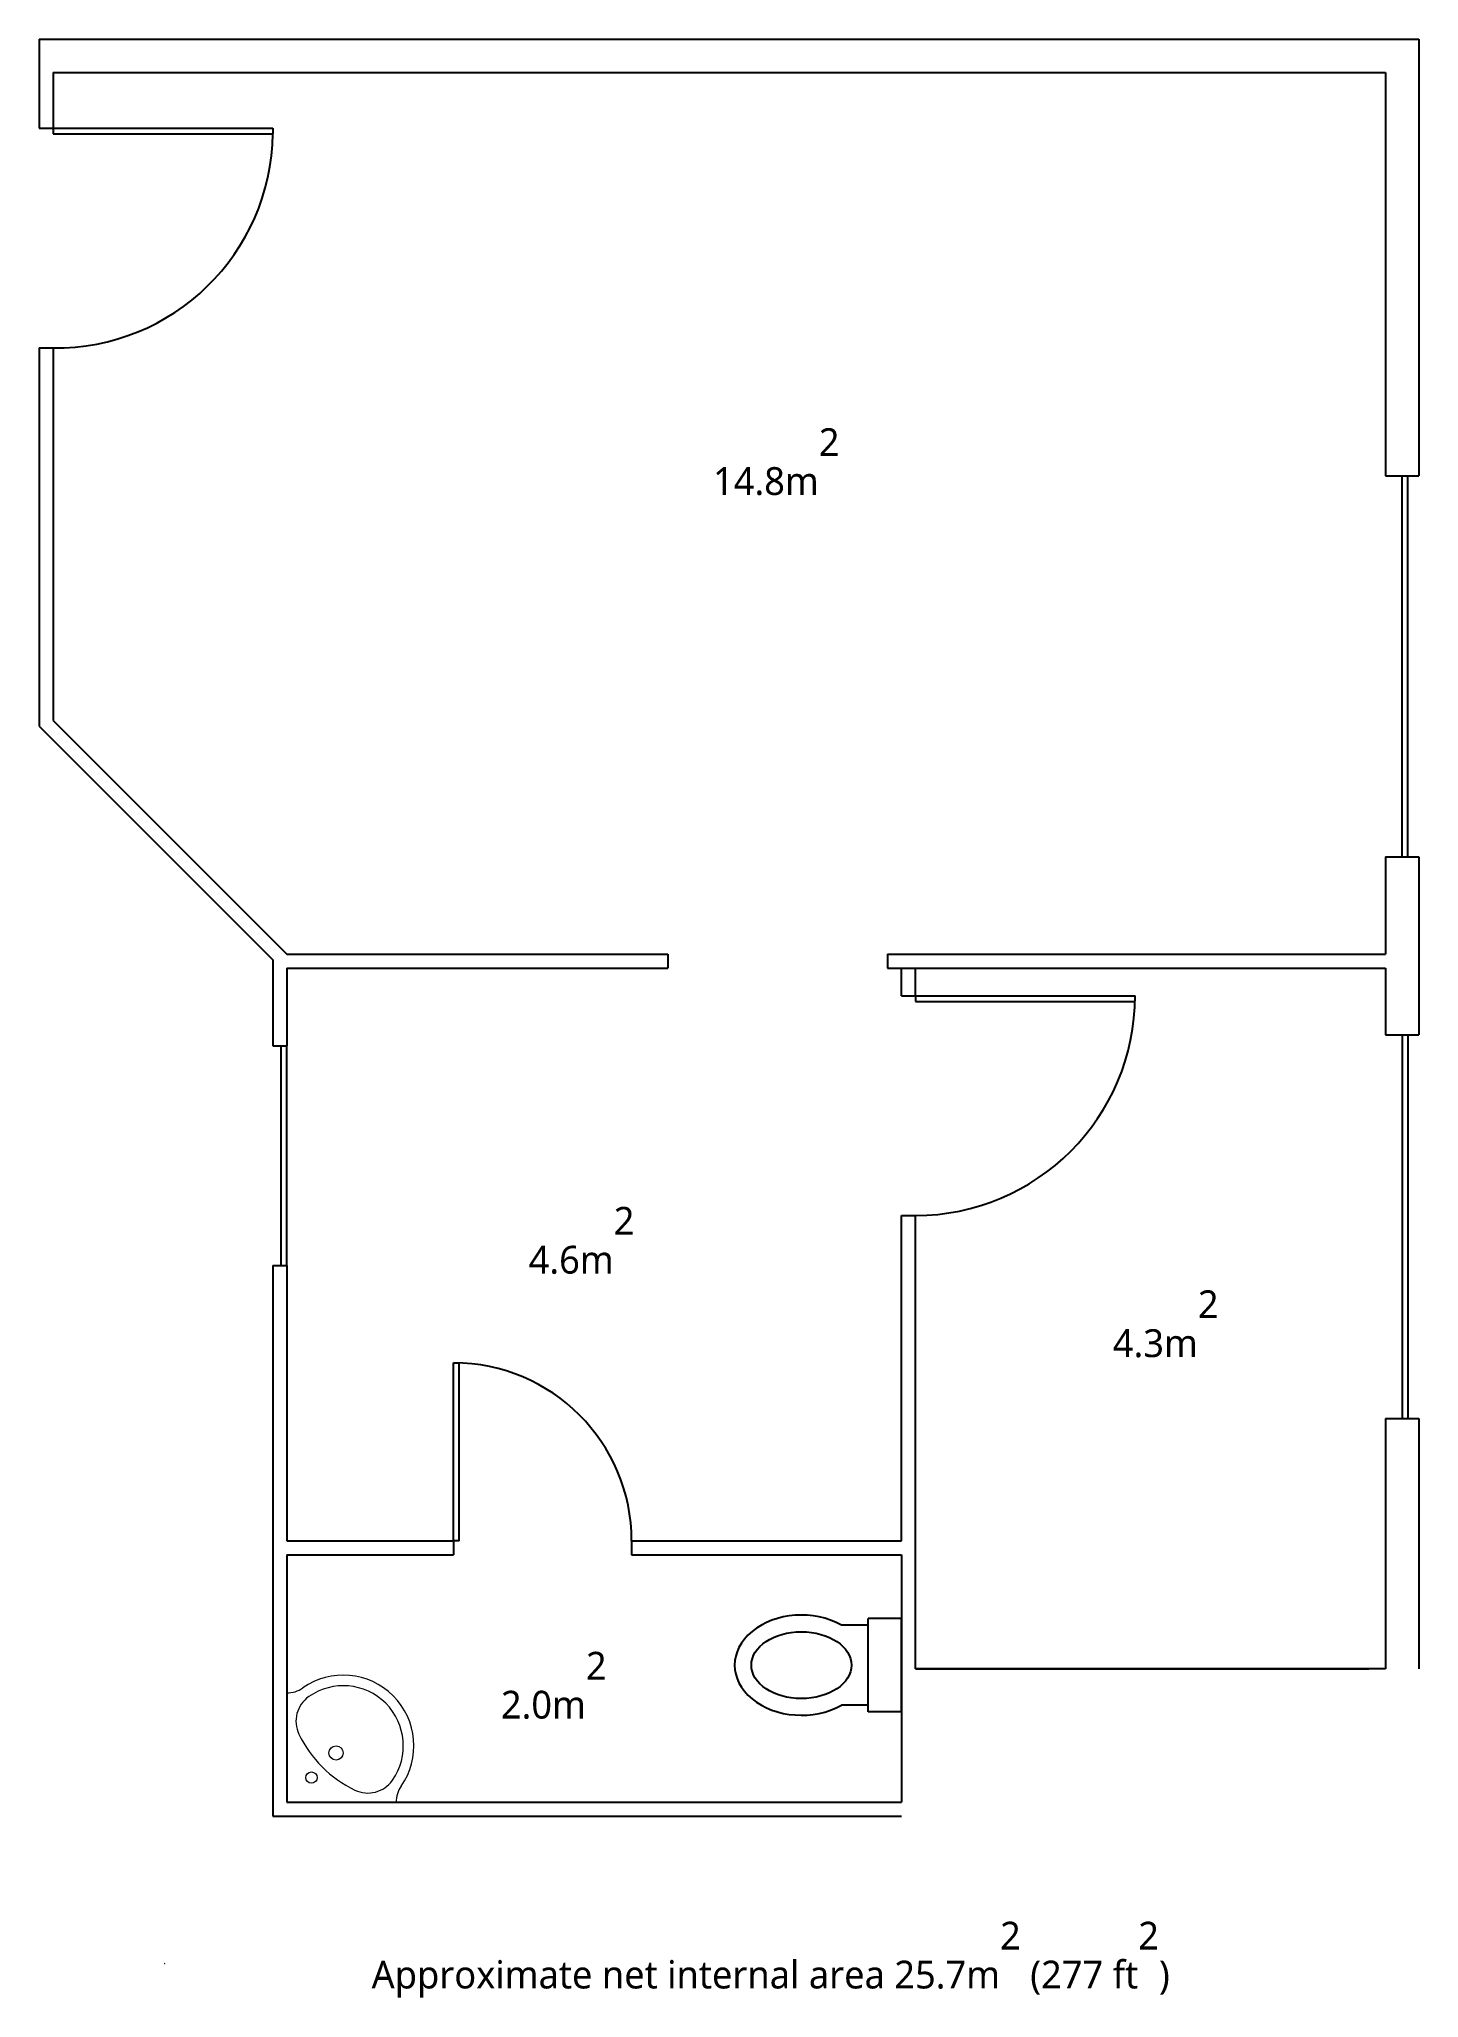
# Model space of a CAD drawing. Header units: millimetres. Extents: x -50 to 4910, y -6923 to 120.
import ezdxf

# ---------------------------------------------------------------- set-up
doc = ezdxf.new("R2010")
doc.units = ezdxf.units.MM
doc.layers.get('0').update_dxf_attribs({"lineweight": 25, "true_color": 0xffffff})
for name, color, linetype, lineweight, true_color in [('Dimensions', 253, 'Continuous', 25, 0xa0a0a4), ('Fixtures', 178, 'Continuous', 25, 0x000000), ('obj-v', 7, 'Continuous', 18, 0xffffff)]:
    doc.layers.add(name, color=color, linetype=linetype, lineweight=lineweight, true_color=true_color)
doc.styles.add('textstyle11', font='')
doc.styles.add('textstyle12', font='')
doc.styles.add('textstyle13', font='')
doc.styles.add('textstyle14', font='standard')
doc.styles.add('textstyle15', font='')
doc.styles.add('textstyle16', font='')
doc.styles.get('textstyle11').set_extended_font_data('Open Sans')
doc.styles.get('textstyle12').set_extended_font_data('Open Sans')
doc.styles.get('textstyle13').set_extended_font_data('Open Sans')
doc.styles.get('textstyle15').set_extended_font_data('Open Sans')
doc.styles.get('textstyle16').set_extended_font_data('Open Sans')

# ---------------------------------------------------------------- blocks, each defined once
blk = doc.blocks.new('toilet')
for p, q in [((10.2, 119.7), (10.2, 215.7)), ((298.2, 119.7), (298.2, 215.7)), ((-13.8, 119.7), (322.2, 119.7)), ((-13.8, -0.3), (-13.8, 119.7)), ((322.2, -0.3), (322.2, 119.7)), ((-13.8, -0.3), (322.2, -0.3))]:
    blk.add_line(p, q)
blk.add_ellipse((154.2, 359.7), major_axis=(0, 240), ratio=0.75, start_param=4.068888, end_param=8.497483)
blk.add_ellipse((154.2, 359.7), major_axis=(0, 180), ratio=0.666667)
blk = doc.blocks.new('wb_cnr36')
at = {"layer": 'obj-v'}
for q in [(0, 393.1), (393.1, 0)]:
    blk.add_line((0, 0), q, dxfattribs=at)
for centre, radius in [((177.3, 177.3), 25.4), ((88.9, 88.9), 20.3)]:
    blk.add_circle(centre, radius, dxfattribs=at)
for centre, radius, start, end in [((203.2, 203.2), 254, 325, 125), ((0, 493.4), 100.3, 270, 305), ((141.3, 291.6), 108, 125, 205.60465), ((203.2, 203.2), 215.9, 325, 125), ((429.9, 429.9), 428, 205.60465, 244.39535), ((291.6, 141.3), 108, 244.39535, 325), ((493.4, 0), 100.3, 145, 180)]:
    blk.add_arc(centre, radius, start, end, dxfattribs=at)

msp = doc.modelspace()

# ---------------------------------------------------------------- linework, layer by layer
for p, q in [((-50, 120), (4910, 120)), ((-50, 120), (-50, -200)), ((4910, 120), (4910, -1450)), ((0, 0), (4790, 0)), ((0, 0), (0, -20)), ((0, 0), (0, -200)), ((4790, 0), (4790, -1450)), ((-50, -200), (0, -200)), ((0, -200), (790, -200)), ((0, -200), (0, -220)), ((790, -200), (790, -220)), ((0, -220), (790, -220)), ((-50, -990), (-50, -2350.7)), ((-50, -990), (0, -990)), ((0, -990), (0, -2330)), ((4790, -1450), (4910, -1450)), ((4850, -2820), (4850, -1450)), ((4870, -2820), (4870, -1450)), ((-50, -2350.7), (790, -3190.7)), ((0, -2330), (840, -3170)), ((4790, -2820), (4790, -3170)), ((4790, -2820), (4910, -2820)), ((4910, -2820), (4910, -3170)), ((790, -3190.7), (790, -3500)), ((840, -3170), (2210, -3170)), ((840, -3220), (2210, -3220)), ((840, -3220), (840, -3500)), ((2210, -3170), (2210, -3220)), ((3000, -3170), (4790, -3170)), ((3000, -3170), (3000, -3220)), ((3000, -3220), (4790, -3220)), ((3050, -3320), (3050, -3220)), ((3100, -3320), (3100, -3220)), ((4790, -3220), (4790, -3460)), ((4910, -3170), (4910, -3460)), ((3050, -3320), (3100, -3320)), ((3100, -3320), (3890, -3320)), ((3100, -3320), (3100, -3340)), ((3100, -3340), (3890, -3340)), ((790, -3500), (840, -3500)), ((820, -4290), (820, -3500)), ((840, -4290), (840, -3500)), ((4790, -3460), (4910, -3460)), ((4850, -3460), (4850, -4840)), ((4870, -3460), (4870, -4840)), ((3050, -5280), (3050, -4110)), ((3050, -4110), (3100, -4110)), ((3100, -5740), (3100, -4110)), ((790, -4290), (790, -6270)), ((790, -4290), (840, -4290)), ((840, -4290), (840, -5280)), ((1440, -5280), (1440, -4640)), ((1440, -4640), (1460, -4640)), ((1460, -5280), (1460, -4640)), ((4790, -4840), (4790, -5740)), ((4790, -4840), (4910, -4840)), ((4910, -4840), (4910, -5740)), ((840, -5280), (1440, -5280)), ((1440, -5280), (1440, -5330)), ((1460, -5280), (1440, -5280)), ((2080, -5280), (3050, -5280)), ((2080, -5280), (2080, -5330)), ((840, -5330), (1440, -5330)), ((840, -5330), (840, -6220)), ((2080, -5330), (3050, -5330)), ((3050, -5330), (3050, -6220)), ((4790, -5740), (3100, -5740)), ((3100, -5740), (4730, -5740)), ((840, -6220), (3050, -6220)), ((790, -6270), (3050, -6270))]:
    msp.add_line(p, q)
for centre, radius, start, end in [((10, -210), 780.1, 269.26548, 359.26548), ((3100, -3320), 790, 270, 0), ((1440, -5280), 640, 0, 90)]:
    msp.add_arc(centre, radius, start, end)
at = {"layer": 'Dimensions', "flags": 128}
msp.add_lwpolyline([(400, -6800)], close=True, dxfattribs=at)

# ---------------------------------------------------------------- block references
at = {"layer": 'Fixtures', "rotation": 90}
msp.add_blockref('toilet', (3050, -5881.1), dxfattribs=at)
at = {"layer": 'Fixtures'}
msp.add_blockref('wb_cnr36', (840, -6220), dxfattribs=at)

# ---------------------------------------------------------------- texts
at = {"layer": 'Dimensions'}
for s, insert, char_height, attachment_point, style in [('14.8m\\S2^ ;', (2600, -1400), 100, 5, 'textstyle12'), ('4.6m\\S2^ ;', (1900, -4200), 100, 5, 'textstyle11'), ('4.3m\\S2^ ;', (4000, -4500), 100, 5, 'textstyle13'), ('2.0m\\S2^ ;', (1800, -5800), 100, 5, 'textstyle15'), ('Approximate net internal area 25.7m\\S2^ ; (277 ft\\S2^ ;)', (2579.9, -6786.3), 100, 5, 'textstyle16'), ('0', (400.5, -6798.8), 1, 1, 'textstyle14')]:
    msp.add_mtext(s, dxfattribs=dict(at, insert=insert, char_height=char_height, attachment_point=attachment_point, style=style))

doc.saveas('drawing.dxf')
